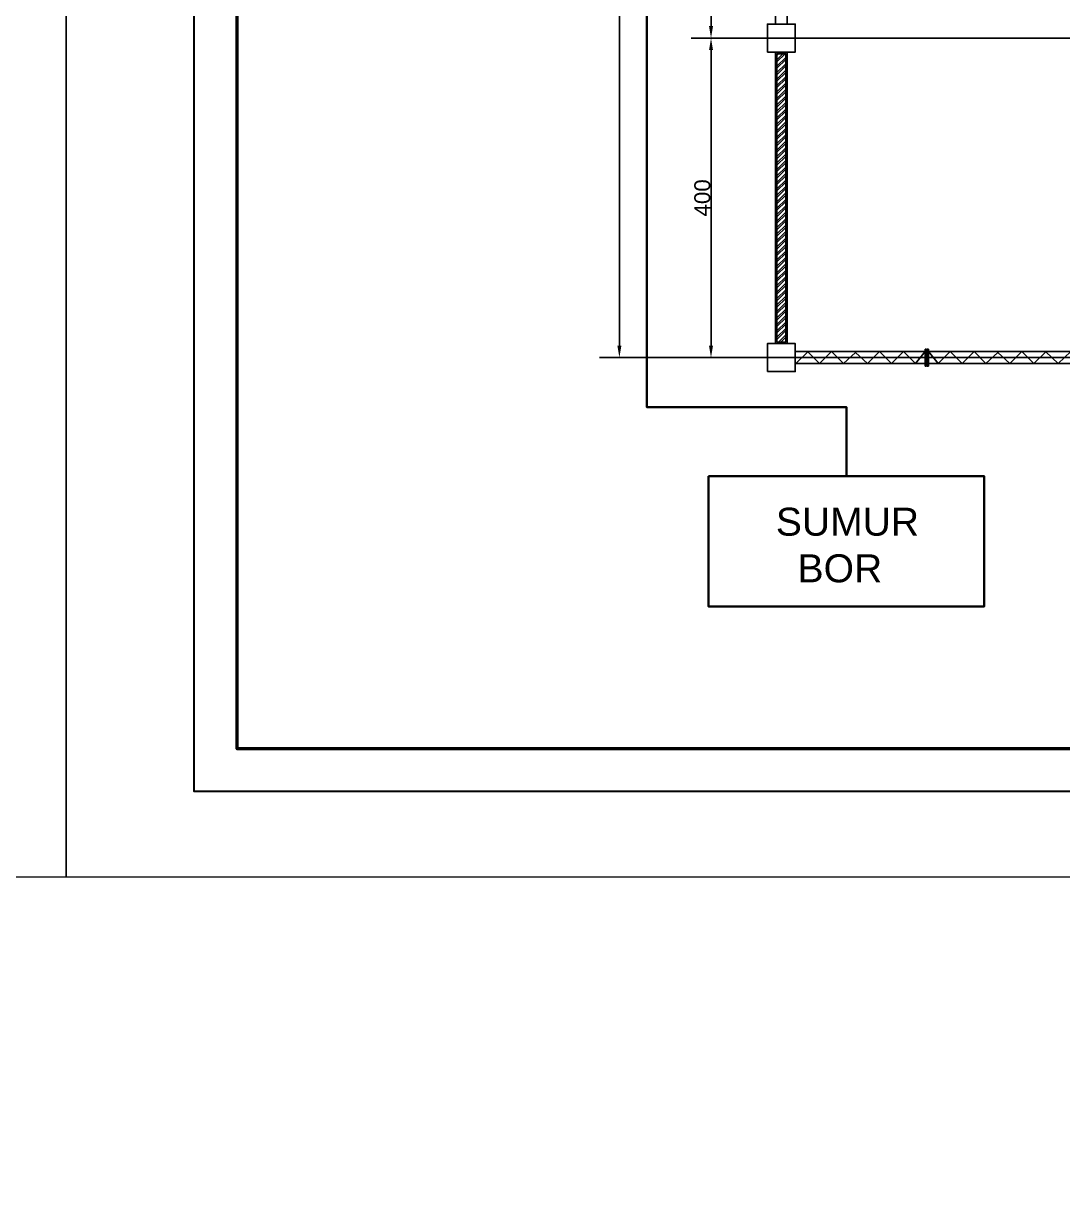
# Model space of a CAD drawing. Header units: centimetres. Extents: x -377343 to 693706, y 194584 to 813780.
# Drawn here: x 197928 to 199229, y 497226 to 498688 of the extents above; entities that cross this region are included whole.
import ezdxf

# ---------------------------------------------------------------- set-up
doc = ezdxf.new("R2010")
doc.units = ezdxf.units.CM
doc.header["$PDMODE"] = 3
doc.layers.add('DINDING', color=231, linetype='Continuous', plot=False)
doc.layers.add('Kertas', color=252, linetype='Continuous', lineweight=20)
doc.layers.add('Legenda', color=252, linetype='Continuous', lineweight=20)
for name, color, linetype in [('KOLOM', 11, 'Continuous'), ('Layer1', 7, 'Continuous'), ('pintu', 235, 'Continuous'), ('PIPA', 11, 'Continuous')]:
    doc.layers.add(name, color=color, linetype=linetype)
doc.styles.get("Standard").update_dxf_attribs({"font": 'arial.ttf'})
doc.dimstyles.new('ISO-25', dxfattribs={"dimtxt": 2.5, "dimasz": 2.5, "dimexe": 1.25, "dimexo": 0.625, "dimtad": 1, "dimtxsty": 'Standard', "dimcen": 2.5, "dimadec": 0, "dimazin": 0, "dimtfac": 1, "dimtmove": 0, "dimatfit": 3, "dimfxl": 1, "dimarcsym": 0})

# ---------------------------------------------------------------- blocks, each defined once
blk = doc.blocks.new('*D101')
at = {"layer": 'Defpoints', "color": 0, "transparency": 16777216}
for p in [(198788.7, 499069), (198858.6, 499069), (198859.2, 498669)]:
    blk.add_point(p, dxfattribs=at)
at = {"layer": 'Layer1', "color": 0, "lineweight": -2, "transparency": 16777216}
for p, q in [((198858, 499069), (198763.7, 499069)), ((198788.7, 498684), (198788.7, 499054)), ((198858.6, 498669), (198763.7, 498669))]:
    blk.add_line(p, q, dxfattribs=at)
at = {"layer": 'Layer1', "color": 0, "transparency": 16777216}
for points in [[(198786.2, 499054), (198791.2, 499054), (198788.7, 499069)], [(198786.2, 498684), (198791.2, 498684), (198788.7, 498669)]]:
    blk.add_solid(points, dxfattribs=at)
at = {"layer": 'Layer1', "color": 0, "transparency": 16777216, "insert": (198777.9, 498869), "char_height": 20, "attachment_point": 5, "rotation": 90}
blk.add_mtext('400', dxfattribs=at)
blk = doc.blocks.new('*D104')
at = {"layer": 'Defpoints', "color": 0, "transparency": 16777216}
for p in [(198788.7, 498669), (198859.2, 498669), (198859.2, 498269)]:
    blk.add_point(p, dxfattribs=at)
at = {"layer": 'Layer1', "color": 0, "lineweight": -2, "transparency": 16777216}
for p, q in [((198858.6, 498669), (198763.7, 498669)), ((198788.7, 498284), (198788.7, 498654)), ((198858.6, 498269), (198763.7, 498269))]:
    blk.add_line(p, q, dxfattribs=at)
at = {"layer": 'Layer1', "color": 0, "transparency": 16777216}
for points in [[(198786.2, 498654), (198791.2, 498654), (198788.7, 498669)], [(198786.2, 498284), (198791.2, 498284), (198788.7, 498269)]]:
    blk.add_solid(points, dxfattribs=at)
at = {"layer": 'Layer1', "color": 0, "transparency": 16777216, "insert": (198777.9, 498469), "char_height": 20, "attachment_point": 5, "rotation": 90}
blk.add_mtext('400', dxfattribs=at)
blk = doc.blocks.new('*D102')
at = {"layer": 'Defpoints', "color": 0, "transparency": 16777216}
for p in [(198859.2, 500269), (198674, 498269), (198858.6, 498269)]:
    blk.add_point(p, dxfattribs=at)
at = {"layer": 'Layer1', "color": 0, "lineweight": -2, "transparency": 16777216}
for p, q in [((198858.6, 500269), (198649, 500269)), ((198674, 500254), (198674, 498284)), ((198858, 498269), (198649, 498269))]:
    blk.add_line(p, q, dxfattribs=at)
at = {"layer": 'Layer1', "color": 0, "transparency": 16777216}
for points in [[(198671.5, 500254), (198676.5, 500254), (198674, 500269)], [(198671.5, 498284), (198676.5, 498284), (198674, 498269)]]:
    blk.add_solid(points, dxfattribs=at)
at = {"layer": 'Layer1', "color": 0, "transparency": 16777216, "insert": (198663.2, 499269), "char_height": 20, "attachment_point": 5, "rotation": 90}
blk.add_mtext('2000', dxfattribs=at)

msp = doc.modelspace()

# ---------------------------------------------------------------- hatches: boundary and pattern name
at = {"layer": 'Layer1', "true_color": 0x939598}
h = msp.add_hatch(dxfattribs=at)
h.set_pattern_fill('ANSI32', color=252, scale=0.6)
h.set_pattern_definition([(45, (46477.5277, 4458.879), (-4.041115254, 4.041115254), []), (45, (46480.222, 4458.879), (-4.041115254, 4.041115254), [])])
h.paths.add_polyline_path([(198882.23, 498649.527), (198871.23, 498649.527), (198871.23, 498288.527), (198882.23, 498288.527)])

# ---------------------------------------------------------------- linework, layer by layer
at = {"layer": 'DINDING'}
for points in [[(198869.23, 498686.527), (198884.23, 498686.527), (198884.23, 499051.527), (198869.23, 499051.527)], [(198869.23, 498286.527), (198884.23, 498286.527), (198884.23, 498651.527), (198869.23, 498651.527)], [(198871.23, 498288.527), (198882.23, 498288.527), (198882.23, 498649.527), (198871.23, 498649.527)]]:
    msp.add_lwpolyline(points, close=True, dxfattribs=at)
at = {"layer": 'Kertas'}
for points in [[(193540.519, 500796.755), (197981.273, 500796.755), (197981.273, 497618.673), (193540.519, 497618.673)], [(197981.273, 500796.755), (202422.028, 500796.755), (202422.028, 497618.673), (197981.273, 497618.673)]]:
    msp.add_lwpolyline(points, close=True, dxfattribs=at)
at = {"layer": 'KOLOM'}
for points in [[(198859.23, 498651.527), (198894.23, 498651.527), (198894.23, 498686.527), (198859.23, 498686.527)], [(198859.23, 498251.527), (198894.23, 498251.527), (198894.23, 498286.527), (198859.23, 498286.527)]]:
    msp.add_lwpolyline(points, close=True, dxfattribs=at)
at = {"layer": 'Layer1'}
msp.add_line((198859.23, 498269.027), (200794.23, 498269.027), dxfattribs=at)
at = {"layer": 'Legenda', "color": 5, "lineweight": 30}
msp.add_lwpolyline([(198141.783, 500636.246), (202315.022, 500636.246), (202315.022, 497725.679), (198141.783, 497725.679)], close=True, dxfattribs=at)
at = {"layer": 'Legenda', "color": 1, "lineweight": 50}
msp.add_lwpolyline([(198195.286, 500582.743), (201565.979, 500582.743), (201565.979, 497779.182), (198195.286, 497779.182)], close=True, dxfattribs=at)
at = {"layer": 'pintu'}
for p, q in [((198859.23, 498669.027), (200794.23, 498669.027)), ((198909.864, 498276.385), (198894.23, 498260.796)), ((199056.796, 498279.527), (199056.796, 498258.527)), ((199056.796, 498279.527), (199058.296, 498279.527)), ((199058.296, 498279.527), (199058.296, 498258.527)), ((199059.296, 498279.527), (199059.296, 498258.527)), ((199059.296, 498279.527), (199059.296, 498258.527)), ((199059.296, 498279.527), (199060.796, 498279.527)), ((199060.796, 498279.527), (199060.796, 498258.527)), ((199207.728, 498276.385), (199223.137, 498261.527)), ((199223.137, 498261.527), (199239.23, 498276.527)), ((199056.796, 498258.527), (199058.296, 498258.527)), ((199058.296, 498269.027), (199059.296, 498269.027)), ((199059.296, 498258.527), (199060.796, 498258.527))]:
    msp.add_line(p, q, dxfattribs=at)
for points in [[(198894.23, 498261.527), (199239.23, 498261.527), (199239.23, 498276.527), (198894.23, 498276.527)], [(199058.296, 498270.414), (199057.664, 498270.414), (199057.664, 498267.64), (199058.296, 498267.64)], [(199059.296, 498270.414), (199059.929, 498270.414), (199059.929, 498267.64), (199059.296, 498267.64)]]:
    msp.add_lwpolyline(points, close=True, dxfattribs=at)
for points in [[(198909.864, 498276.385), (198924.63, 498261.527), (198939.63, 498276.527), (198954.63, 498261.527), (198969.63, 498275.444), (198984.63, 498261.527), (198999.63, 498276.527), (199014.63, 498261.527), (199029.63, 498276.527), (199044.63, 498261.527), (199056.796, 498276.527)], [(199207.728, 498276.385), (199192.963, 498261.527), (199177.963, 498276.527), (199162.963, 498261.527), (199147.963, 498275.444), (199132.963, 498261.527), (199117.963, 498276.527), (199102.963, 498261.527), (199087.963, 498276.527), (199072.963, 498261.527), (199060.796, 498276.527)]]:
    msp.add_lwpolyline(points, dxfattribs=at)
at = {"layer": 'PIPA', "lineweight": 35, "extrusion": (0, 0.816497, 0.57735), "elevation": 193451.324}
msp.add_lwpolyline([(-421704.212, -325591.681), (-159560.265, -63447.734), (377343.333, -600351.331), (-158232.47, -1135927.133), (-693706.405, -600453.199), (-454216.825, -360963.619)], dxfattribs=at)
at = {"layer": 'PIPA', "lineweight": 35}
msp.add_lwpolyline([(198958.153, 498120.491), (198958.153, 498207.179), (198708.286, 498207.179), (198708.286, 500345.908), (198969.23, 500345.908), (198969.23, 500229.027), (198957.9, 500229.027)], dxfattribs=at)
msp.add_lwpolyline([(198785.512, 498120.491), (199130.794, 498120.491), (199130.794, 497957.465), (198785.512, 497957.465)], close=True, dxfattribs=at)

# ---------------------------------------------------------------- texts
at = {"layer": 'PIPA', "lineweight": 35, "insert": (198869.908, 498081.084), "char_height": 35, "attachment_point": 1}
msp.add_mtext_dynamic_manual_height_columns('SUMUR \\P  BOR', width=222.9384, gutter_width=12.5, heights=[0], dxfattribs=at)

# ---------------------------------------------------------------- dimensions: what is measured, and where the dimension line sits
at = {"layer": 'Layer1'}
for base, p1, p2, picture, middle in [((198674.048, 498269.027), (198859.23, 500269.027), (198858.605, 498269.027), '*D102', (198663.211, 499269.027)), ((198788.728, 499069.027), (198859.23, 498669.027), (198858.605, 499069.027), '*D101', (198777.891, 498869.027)), ((198788.728, 498669.027), (198859.23, 498269.027), (198859.23, 498669.027), '*D104', (198777.891, 498469.027))]:
    dim = msp.add_linear_dim(base=base, p1=p1, p2=p2, angle=90, dimstyle='ISO-25', override={"dimtxt": 20, "dimasz": 15, "dimexe": 25}, dxfattribs=at)
    dim.commit()
    dim.dimension.update_dxf_attribs({"geometry": picture, "text_midpoint": middle})

doc.saveas('drawing.dxf')
